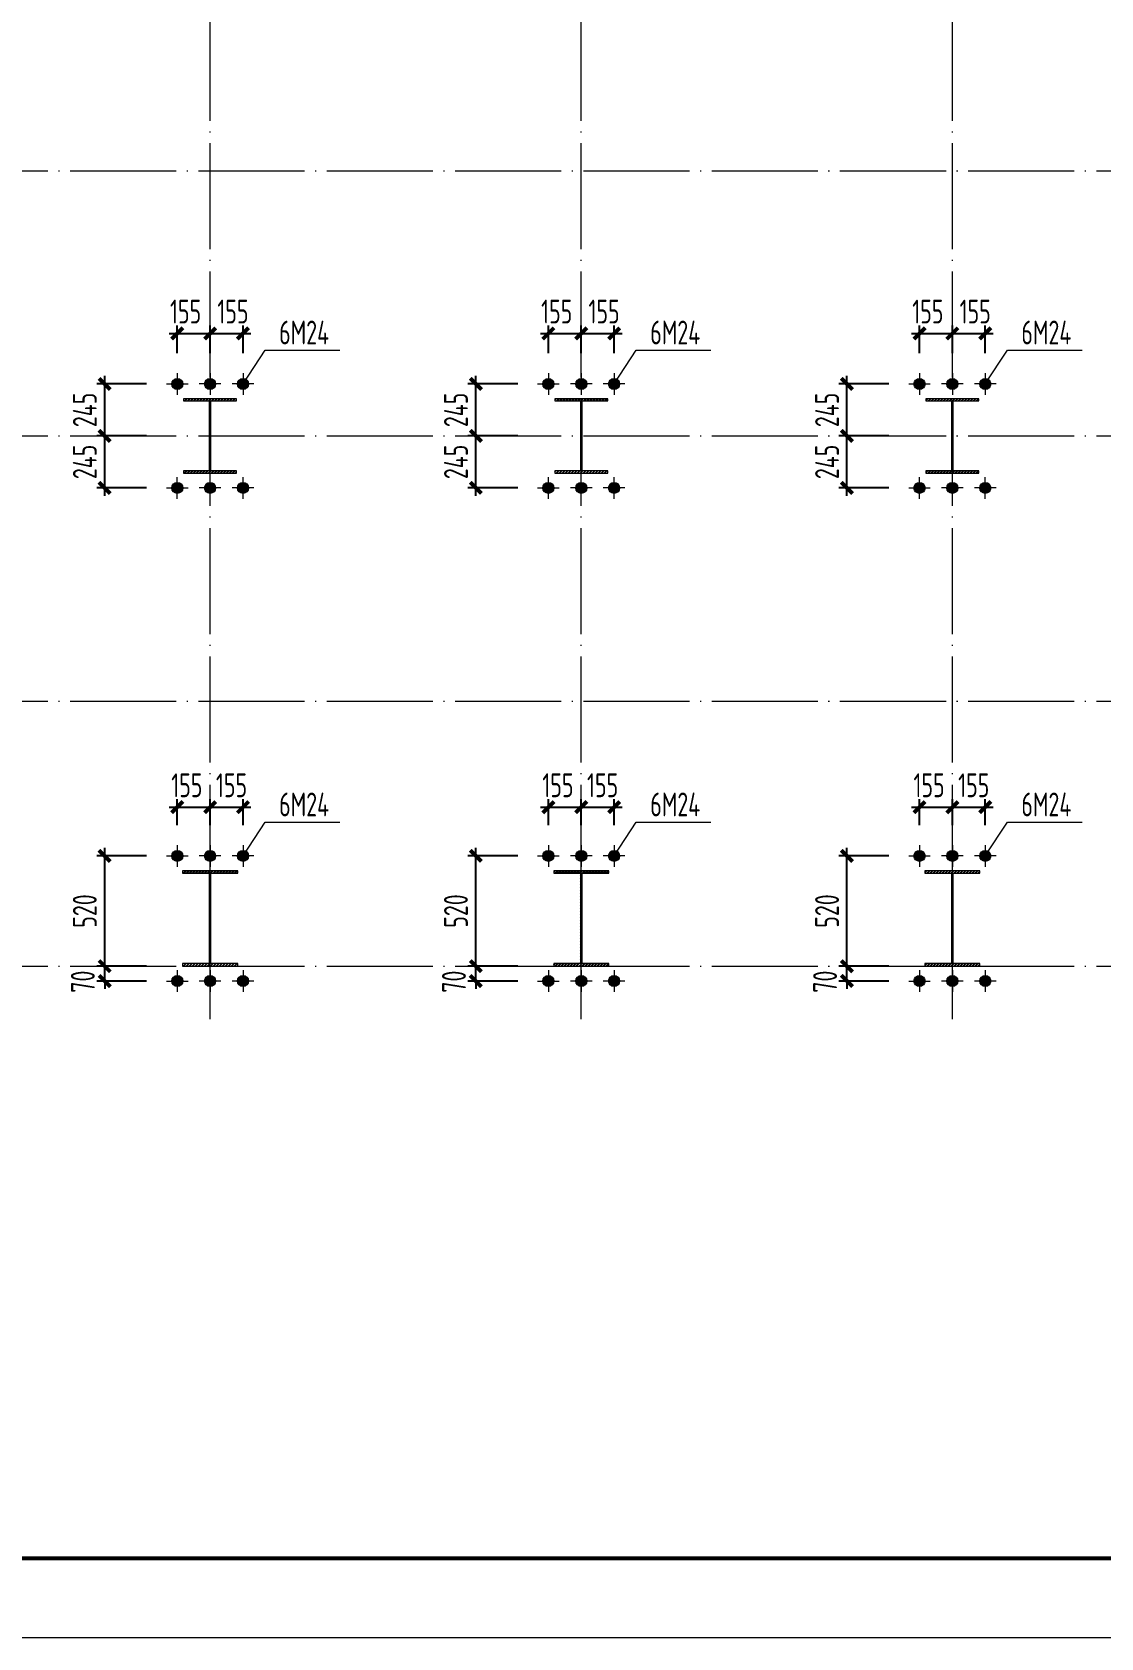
# Model space of a CAD drawing. Header units: millimetres. Extents: x 19781 to 898973, y -947928 to -267362.
# Drawn here: x 322608 to 342767, y -384690 to -354408 of the extents above; entities that cross this region are included whole.
import ezdxf
from ezdxf.enums import TextEntityAlignment as Align

# ---------------------------------------------------------------- set-up
doc = ezdxf.new("R2010")
doc.units = ezdxf.units.MM
doc.header["$LTSCALE"] = 100
doc.linetypes.add('CENTERX2', pattern=[101.599999, 63.5, -12.7, 12.7, -12.7])
doc.linetypes.add('DOTE', pattern=[2.42, 2, -0.2, 0.02, -0.2])
doc.layers.get('0').update_dxf_attribs({"lineweight": 18})
for name, color, linetype, lineweight in [('10', 7, 'Continuous', 18), ('11000', 4, 'Continuous', 18), ('BORDER', 7, 'Continuous', 18), ('DIM', 3, 'Continuous', 18), ('DOTE', 1, 'DOTE', 18), ('数字', 3, 'Continuous', 20), ('轴线', 1, 'CENTERX2', 13), ('钢柱', 4, 'Continuous', 20)]:
    doc.layers.add(name, color=color, linetype=linetype, lineweight=lineweight)
doc.styles.add('TSSD_REIN', font='tssdeng.shx', dxfattribs={"width": 0.7, "bigfont": 'hztxt.shx'})
doc.dimstyles.new('TSSD_100_100', dxfattribs={"dimtxt": 300, "dimasz": 100, "dimexe": 100, "dimexo": 250, "dimgap": 100, "dimtad": 1, "dimdec": 0, "dimzin": 0, "dimdsep": 46, "dimtxsty": 'TSSD_REIN', "dimblk": 'ARCHTICK', "dimcen": 0, "dimdle": 100, "dimclrt": 7, "dimadec": 0, "dimazin": 0, "dimtfac": 1, "dimtdec": 0, "dimtix": 1, "dimtmove": 2, "dimatfit": 3, "dimfxl": 1, "dimtolj": 1, "dimtzin": 0, "dimarcsym": 0})
pattern_1 = [(45, (0, 0), (-28.2842712, 28.2842712), []), (45, (0, 10), (-28.2842712, 28.2842712), [])]

# ---------------------------------------------------------------- blocks, each defined once
blk = doc.blocks.new('_ArchTick_0')
at = {"color": 0, "linetype": 'ByBlock'}
blk.add_lwpolyline([(-0.71, -0.71, 0.5, 0.5, 0), (0.71, 0.71, 0.5, 0.5, 0)], format="xyseb", dxfattribs=at)
blk = doc.blocks.new('*X281')
at = {"layer": 'DIM', "color": 0, "lineweight": -2, "ltscale": 100, "transparency": 16777216}
for p, q in [((325196, -369024), (326116, -369024)), ((325346, -369364), (325346, -368874)), ((325966, -369364), (325966, -368874))]:
    blk.add_line(p, q, dxfattribs=at)
at = {"layer": 'DIM', "color": 0, "lineweight": -2, "ltscale": 100, "transparency": 16777216, "xscale": 150, "yscale": 150, "zscale": 150, "rotation": 180}
blk.add_blockref('_ArchTick_0', (325346, -369024), dxfattribs=at)
at = {"layer": 'DIM', "color": 0, "lineweight": -2, "ltscale": 100, "transparency": 16777216, "xscale": 150, "yscale": 150, "zscale": 150}
blk.add_blockref('_ArchTick_0', (325966, -369024), dxfattribs=at)
at = {"layer": 'DIM', "color": 7, "ltscale": 100, "transparency": 16777216, "insert": (325526, -368611), "char_height": 450, "width": 2295, "attachment_point": 5, "style": 'TSSD_REIN'}
blk.add_mtext('155', dxfattribs=at)
blk = doc.blocks.new('_ARCHTICK')
at = {"color": 0, "linetype": 'ByBlock', "const_width": 0.5}
blk.add_lwpolyline([(-0.5, -0.5), (0.5, 0.5)], dxfattribs=at)
blk = doc.blocks.new('*X282')
at = {"layer": 'DIM', "color": 0, "lineweight": -2, "ltscale": 100, "transparency": 16777216}
for p, q in [((325816, -369024), (326736, -369024)), ((325966, -369364), (325966, -368874)), ((326586, -369364), (326586, -368874))]:
    blk.add_line(p, q, dxfattribs=at)
at = {"layer": 'DIM', "color": 0, "lineweight": -2, "ltscale": 100, "transparency": 16777216, "xscale": 150, "yscale": 150, "zscale": 150, "rotation": 180}
blk.add_blockref('_ArchTick_0', (325966, -369024), dxfattribs=at)
at = {"layer": 'DIM', "color": 0, "lineweight": -2, "ltscale": 100, "transparency": 16777216, "xscale": 150, "yscale": 150, "zscale": 150}
blk.add_blockref('_ArchTick_0', (326586, -369024), dxfattribs=at)
at = {"layer": 'DIM', "color": 7, "ltscale": 100, "transparency": 16777216, "insert": (326369, -368611), "char_height": 450, "width": 2295, "attachment_point": 5, "style": 'TSSD_REIN'}
blk.add_mtext('155', dxfattribs=at)
blk = doc.blocks.new('*X283')
at = {"layer": 'DIM', "color": 0, "lineweight": -2, "ltscale": 100, "transparency": 16777216}
for p, q in [((324767, -369943), (323827, -369943)), ((323977, -372173), (323977, -369793)), ((324767, -372023), (323827, -372023))]:
    blk.add_line(p, q, dxfattribs=at)
at = {"layer": 'DIM', "color": 0, "lineweight": -2, "ltscale": 100, "transparency": 16777216, "xscale": 150, "yscale": 150, "zscale": 150}
for p, rotation in [((323977, -369943), 90), ((323977, -372023), 270)]:
    blk.add_blockref('_ArchTick_0', p, dxfattribs=dict(at, rotation=rotation))
at = {"layer": 'DIM', "color": 7, "ltscale": 100, "transparency": 16777216, "insert": (323602, -370983), "char_height": 450, "width": 2430, "attachment_point": 5, "rotation": 90, "style": 'TSSD_REIN'}
blk.add_mtext('520', dxfattribs=at)
blk = doc.blocks.new('*X284')
at = {"layer": 'DIM', "color": 0, "lineweight": -2, "ltscale": 100, "transparency": 16777216}
for p, q in [((324767, -372023), (323827, -372023)), ((323977, -372023), (323977, -371873)), ((323977, -372303), (323977, -372023)), ((324767, -372303), (323827, -372303)), ((323977, -372303), (323977, -372453))]:
    blk.add_line(p, q, dxfattribs=at)
at = {"layer": 'DIM', "color": 0, "lineweight": -2, "ltscale": 100, "transparency": 16777216, "xscale": 150, "yscale": 150, "zscale": 150}
for p, rotation in [((323977, -372023), 270), ((323977, -372303), 90)]:
    blk.add_blockref('_ArchTick_0', p, dxfattribs=dict(at, rotation=rotation))
at = {"layer": 'DIM', "color": 7, "ltscale": 100, "transparency": 16777216, "insert": (323565, -372315), "char_height": 450, "width": 1530, "attachment_point": 5, "rotation": 90, "style": 'TSSD_REIN'}
blk.add_mtext('70', dxfattribs=at)
blk = doc.blocks.new('*X293')
at = {"layer": 'DIM', "color": 0, "lineweight": -2, "ltscale": 100, "transparency": 16777216}
for p, q in [((332196, -369024), (333116, -369024)), ((332346, -369364), (332346, -368874)), ((332966, -369364), (332966, -368874))]:
    blk.add_line(p, q, dxfattribs=at)
at = {"layer": 'DIM', "color": 0, "lineweight": -2, "ltscale": 100, "transparency": 16777216, "xscale": 150, "yscale": 150, "zscale": 150, "rotation": 180}
blk.add_blockref('_ArchTick_0', (332346, -369024), dxfattribs=at)
at = {"layer": 'DIM', "color": 0, "lineweight": -2, "ltscale": 100, "transparency": 16777216, "xscale": 150, "yscale": 150, "zscale": 150}
blk.add_blockref('_ArchTick_0', (332966, -369024), dxfattribs=at)
at = {"layer": 'DIM', "color": 7, "ltscale": 100, "transparency": 16777216, "insert": (332526, -368611), "char_height": 450, "width": 2295, "attachment_point": 5, "style": 'TSSD_REIN'}
blk.add_mtext('155', dxfattribs=at)
blk = doc.blocks.new('*X294')
at = {"layer": 'DIM', "color": 0, "lineweight": -2, "ltscale": 100, "transparency": 16777216}
for p, q in [((332816, -369024), (333736, -369024)), ((332966, -369364), (332966, -368874)), ((333586, -369364), (333586, -368874))]:
    blk.add_line(p, q, dxfattribs=at)
at = {"layer": 'DIM', "color": 0, "lineweight": -2, "ltscale": 100, "transparency": 16777216, "xscale": 150, "yscale": 150, "zscale": 150, "rotation": 180}
blk.add_blockref('_ArchTick_0', (332966, -369024), dxfattribs=at)
at = {"layer": 'DIM', "color": 0, "lineweight": -2, "ltscale": 100, "transparency": 16777216, "xscale": 150, "yscale": 150, "zscale": 150}
blk.add_blockref('_ArchTick_0', (333586, -369024), dxfattribs=at)
at = {"layer": 'DIM', "color": 7, "ltscale": 100, "transparency": 16777216, "insert": (333369, -368611), "char_height": 450, "width": 2295, "attachment_point": 5, "style": 'TSSD_REIN'}
blk.add_mtext('155', dxfattribs=at)
blk = doc.blocks.new('*X295')
at = {"layer": 'DIM', "color": 0, "lineweight": -2, "ltscale": 100, "transparency": 16777216}
for p, q in [((331767, -369943), (330827, -369943)), ((330977, -372173), (330977, -369793)), ((331767, -372023), (330827, -372023))]:
    blk.add_line(p, q, dxfattribs=at)
at = {"layer": 'DIM', "color": 0, "lineweight": -2, "ltscale": 100, "transparency": 16777216, "xscale": 150, "yscale": 150, "zscale": 150}
for p, rotation in [((330977, -369943), 90), ((330977, -372023), 270)]:
    blk.add_blockref('_ArchTick_0', p, dxfattribs=dict(at, rotation=rotation))
at = {"layer": 'DIM', "color": 7, "ltscale": 100, "transparency": 16777216, "insert": (330602, -370983), "char_height": 450, "width": 2430, "attachment_point": 5, "rotation": 90, "style": 'TSSD_REIN'}
blk.add_mtext('520', dxfattribs=at)
blk = doc.blocks.new('*X296')
at = {"layer": 'DIM', "color": 0, "lineweight": -2, "ltscale": 100, "transparency": 16777216}
for p, q in [((331767, -372023), (330827, -372023)), ((330977, -372023), (330977, -371873)), ((330977, -372303), (330977, -372023)), ((331767, -372303), (330827, -372303)), ((330977, -372303), (330977, -372453))]:
    blk.add_line(p, q, dxfattribs=at)
at = {"layer": 'DIM', "color": 0, "lineweight": -2, "ltscale": 100, "transparency": 16777216, "xscale": 150, "yscale": 150, "zscale": 150}
for p, rotation in [((330977, -372023), 270), ((330977, -372303), 90)]:
    blk.add_blockref('_ArchTick_0', p, dxfattribs=dict(at, rotation=rotation))
at = {"layer": 'DIM', "color": 7, "ltscale": 100, "transparency": 16777216, "insert": (330565, -372315), "char_height": 450, "width": 1530, "attachment_point": 5, "rotation": 90, "style": 'TSSD_REIN'}
blk.add_mtext('70', dxfattribs=at)
blk = doc.blocks.new('*X305')
at = {"layer": 'DIM', "color": 0, "lineweight": -2, "ltscale": 100, "transparency": 16777216}
for p, q in [((339196, -369024), (340116, -369024)), ((339346, -369364), (339346, -368874)), ((339966, -369364), (339966, -368874))]:
    blk.add_line(p, q, dxfattribs=at)
at = {"layer": 'DIM', "color": 0, "lineweight": -2, "ltscale": 100, "transparency": 16777216, "xscale": 150, "yscale": 150, "zscale": 150, "rotation": 180}
blk.add_blockref('_ArchTick_0', (339346, -369024), dxfattribs=at)
at = {"layer": 'DIM', "color": 0, "lineweight": -2, "ltscale": 100, "transparency": 16777216, "xscale": 150, "yscale": 150, "zscale": 150}
blk.add_blockref('_ArchTick_0', (339966, -369024), dxfattribs=at)
at = {"layer": 'DIM', "color": 7, "ltscale": 100, "transparency": 16777216, "insert": (339526, -368611), "char_height": 450, "width": 2295, "attachment_point": 5, "style": 'TSSD_REIN'}
blk.add_mtext('155', dxfattribs=at)
blk = doc.blocks.new('*X306')
at = {"layer": 'DIM', "color": 0, "lineweight": -2, "ltscale": 100, "transparency": 16777216}
for p, q in [((339816, -369024), (340736, -369024)), ((339966, -369364), (339966, -368874)), ((340586, -369364), (340586, -368874))]:
    blk.add_line(p, q, dxfattribs=at)
at = {"layer": 'DIM', "color": 0, "lineweight": -2, "ltscale": 100, "transparency": 16777216, "xscale": 150, "yscale": 150, "zscale": 150, "rotation": 180}
blk.add_blockref('_ArchTick_0', (339966, -369024), dxfattribs=at)
at = {"layer": 'DIM', "color": 0, "lineweight": -2, "ltscale": 100, "transparency": 16777216, "xscale": 150, "yscale": 150, "zscale": 150}
blk.add_blockref('_ArchTick_0', (340586, -369024), dxfattribs=at)
at = {"layer": 'DIM', "color": 7, "ltscale": 100, "transparency": 16777216, "insert": (340369, -368611), "char_height": 450, "width": 2295, "attachment_point": 5, "style": 'TSSD_REIN'}
blk.add_mtext('155', dxfattribs=at)
blk = doc.blocks.new('*X307')
at = {"layer": 'DIM', "color": 0, "lineweight": -2, "ltscale": 100, "transparency": 16777216}
for p, q in [((338767, -369943), (337827, -369943)), ((337977, -372173), (337977, -369793)), ((338767, -372023), (337827, -372023))]:
    blk.add_line(p, q, dxfattribs=at)
at = {"layer": 'DIM', "color": 0, "lineweight": -2, "ltscale": 100, "transparency": 16777216, "xscale": 150, "yscale": 150, "zscale": 150}
for p, rotation in [((337977, -369943), 90), ((337977, -372023), 270)]:
    blk.add_blockref('_ArchTick_0', p, dxfattribs=dict(at, rotation=rotation))
at = {"layer": 'DIM', "color": 7, "ltscale": 100, "transparency": 16777216, "insert": (337602, -370983), "char_height": 450, "width": 2430, "attachment_point": 5, "rotation": 90, "style": 'TSSD_REIN'}
blk.add_mtext('520', dxfattribs=at)
blk = doc.blocks.new('*X308')
at = {"layer": 'DIM', "color": 0, "lineweight": -2, "ltscale": 100, "transparency": 16777216}
for p, q in [((338767, -372023), (337827, -372023)), ((337977, -372023), (337977, -371873)), ((337977, -372303), (337977, -372023)), ((338767, -372303), (337827, -372303)), ((337977, -372303), (337977, -372453))]:
    blk.add_line(p, q, dxfattribs=at)
at = {"layer": 'DIM', "color": 0, "lineweight": -2, "ltscale": 100, "transparency": 16777216, "xscale": 150, "yscale": 150, "zscale": 150}
for p, rotation in [((337977, -372023), 270), ((337977, -372303), 90)]:
    blk.add_blockref('_ArchTick_0', p, dxfattribs=dict(at, rotation=rotation))
at = {"layer": 'DIM', "color": 7, "ltscale": 100, "transparency": 16777216, "insert": (337565, -372315), "char_height": 450, "width": 1530, "attachment_point": 5, "rotation": 90, "style": 'TSSD_REIN'}
blk.add_mtext('70', dxfattribs=at)
blk = doc.blocks.new('*X602')
at = {"layer": 'DIM', "color": 0, "lineweight": -2, "ltscale": 100, "transparency": 16777216}
for p, q in [((325346, -360464), (325346, -359941)), ((325966, -360464), (325966, -359941)), ((325196, -360091), (326116, -360091))]:
    blk.add_line(p, q, dxfattribs=at)
at = {"layer": 'DIM', "color": 0, "lineweight": -2, "ltscale": 100, "transparency": 16777216, "xscale": 150, "yscale": 150, "zscale": 150, "rotation": 180}
blk.add_blockref('_ArchTick_0', (325346, -360091), dxfattribs=at)
at = {"layer": 'DIM', "color": 0, "lineweight": -2, "ltscale": 100, "transparency": 16777216, "xscale": 150, "yscale": 150, "zscale": 150}
blk.add_blockref('_ArchTick_0', (325966, -360091), dxfattribs=at)
at = {"layer": 'DIM', "color": 7, "ltscale": 100, "transparency": 16777216, "insert": (325503, -359678), "char_height": 450, "width": 2295, "attachment_point": 5, "style": 'TSSD_REIN'}
blk.add_mtext('155', dxfattribs=at)
blk = doc.blocks.new('*X603')
at = {"layer": 'DIM', "color": 0, "lineweight": -2, "ltscale": 100, "transparency": 16777216}
for p, q in [((325966, -360464), (325966, -359941)), ((326586, -360464), (326586, -359941)), ((325816, -360091), (326736, -360091))]:
    blk.add_line(p, q, dxfattribs=at)
at = {"layer": 'DIM', "color": 0, "lineweight": -2, "ltscale": 100, "transparency": 16777216, "xscale": 150, "yscale": 150, "zscale": 150, "rotation": 180}
blk.add_blockref('_ArchTick_0', (325966, -360091), dxfattribs=at)
at = {"layer": 'DIM', "color": 0, "lineweight": -2, "ltscale": 100, "transparency": 16777216, "xscale": 150, "yscale": 150, "zscale": 150}
blk.add_blockref('_ArchTick_0', (326586, -360091), dxfattribs=at)
at = {"layer": 'DIM', "color": 7, "ltscale": 100, "transparency": 16777216, "insert": (326396, -359678), "char_height": 450, "width": 2295, "attachment_point": 5, "style": 'TSSD_REIN'}
blk.add_mtext('155', dxfattribs=at)
blk = doc.blocks.new('*X604')
at = {"layer": 'DIM', "color": 0, "lineweight": -2, "ltscale": 100, "transparency": 16777216}
for p, q in [((323977, -363153), (323977, -361873)), ((324767, -362023), (323827, -362023)), ((324767, -363003), (323827, -363003))]:
    blk.add_line(p, q, dxfattribs=at)
at = {"layer": 'DIM', "color": 0, "lineweight": -2, "ltscale": 100, "transparency": 16777216, "xscale": 150, "yscale": 150, "zscale": 150}
for p, rotation in [((323977, -362023), 90), ((323977, -363003), 270)]:
    blk.add_blockref('_ArchTick_0', p, dxfattribs=dict(at, rotation=rotation))
at = {"layer": 'DIM', "color": 7, "ltscale": 100, "transparency": 16777216, "insert": (323602, -362513), "char_height": 450, "width": 2430, "attachment_point": 5, "rotation": 90, "style": 'TSSD_REIN'}
blk.add_mtext('245', dxfattribs=at)
blk = doc.blocks.new('*X605')
at = {"layer": 'DIM', "color": 0, "lineweight": -2, "ltscale": 100, "transparency": 16777216}
for p, q in [((323977, -362173), (323977, -360893)), ((324767, -361043), (323827, -361043)), ((324767, -362023), (323827, -362023))]:
    blk.add_line(p, q, dxfattribs=at)
at = {"layer": 'DIM', "color": 0, "lineweight": -2, "ltscale": 100, "transparency": 16777216, "xscale": 150, "yscale": 150, "zscale": 150}
for p, rotation in [((323977, -361043), 90), ((323977, -362023), 270)]:
    blk.add_blockref('_ArchTick_0', p, dxfattribs=dict(at, rotation=rotation))
at = {"layer": 'DIM', "color": 7, "ltscale": 100, "transparency": 16777216, "insert": (323602, -361533), "char_height": 450, "width": 2430, "attachment_point": 5, "rotation": 90, "style": 'TSSD_REIN'}
blk.add_mtext('245', dxfattribs=at)
blk = doc.blocks.new('*X610')
at = {"layer": 'DIM', "color": 0, "lineweight": -2, "ltscale": 100, "transparency": 16777216}
for p, q in [((332346, -360464), (332346, -359941)), ((332966, -360464), (332966, -359941)), ((332196, -360091), (333116, -360091))]:
    blk.add_line(p, q, dxfattribs=at)
at = {"layer": 'DIM', "color": 0, "lineweight": -2, "ltscale": 100, "transparency": 16777216, "xscale": 150, "yscale": 150, "zscale": 150, "rotation": 180}
blk.add_blockref('_ArchTick_0', (332346, -360091), dxfattribs=at)
at = {"layer": 'DIM', "color": 0, "lineweight": -2, "ltscale": 100, "transparency": 16777216, "xscale": 150, "yscale": 150, "zscale": 150}
blk.add_blockref('_ArchTick_0', (332966, -360091), dxfattribs=at)
at = {"layer": 'DIM', "color": 7, "ltscale": 100, "transparency": 16777216, "insert": (332503, -359678), "char_height": 450, "width": 2295, "attachment_point": 5, "style": 'TSSD_REIN'}
blk.add_mtext('155', dxfattribs=at)
blk = doc.blocks.new('*X611')
at = {"layer": 'DIM', "color": 0, "lineweight": -2, "ltscale": 100, "transparency": 16777216}
for p, q in [((332966, -360464), (332966, -359941)), ((333586, -360464), (333586, -359941)), ((332816, -360091), (333736, -360091))]:
    blk.add_line(p, q, dxfattribs=at)
at = {"layer": 'DIM', "color": 0, "lineweight": -2, "ltscale": 100, "transparency": 16777216, "xscale": 150, "yscale": 150, "zscale": 150, "rotation": 180}
blk.add_blockref('_ArchTick_0', (332966, -360091), dxfattribs=at)
at = {"layer": 'DIM', "color": 0, "lineweight": -2, "ltscale": 100, "transparency": 16777216, "xscale": 150, "yscale": 150, "zscale": 150}
blk.add_blockref('_ArchTick_0', (333586, -360091), dxfattribs=at)
at = {"layer": 'DIM', "color": 7, "ltscale": 100, "transparency": 16777216, "insert": (333396, -359678), "char_height": 450, "width": 2295, "attachment_point": 5, "style": 'TSSD_REIN'}
blk.add_mtext('155', dxfattribs=at)
blk = doc.blocks.new('*X612')
at = {"layer": 'DIM', "color": 0, "lineweight": -2, "ltscale": 100, "transparency": 16777216}
for p, q in [((330977, -363153), (330977, -361873)), ((331767, -362023), (330827, -362023)), ((331767, -363003), (330827, -363003))]:
    blk.add_line(p, q, dxfattribs=at)
at = {"layer": 'DIM', "color": 0, "lineweight": -2, "ltscale": 100, "transparency": 16777216, "xscale": 150, "yscale": 150, "zscale": 150}
for p, rotation in [((330977, -362023), 90), ((330977, -363003), 270)]:
    blk.add_blockref('_ArchTick_0', p, dxfattribs=dict(at, rotation=rotation))
at = {"layer": 'DIM', "color": 7, "ltscale": 100, "transparency": 16777216, "insert": (330602, -362513), "char_height": 450, "width": 2430, "attachment_point": 5, "rotation": 90, "style": 'TSSD_REIN'}
blk.add_mtext('245', dxfattribs=at)
blk = doc.blocks.new('*X613')
at = {"layer": 'DIM', "color": 0, "lineweight": -2, "ltscale": 100, "transparency": 16777216}
for p, q in [((330977, -362173), (330977, -360893)), ((331767, -361043), (330827, -361043)), ((331767, -362023), (330827, -362023))]:
    blk.add_line(p, q, dxfattribs=at)
at = {"layer": 'DIM', "color": 0, "lineweight": -2, "ltscale": 100, "transparency": 16777216, "xscale": 150, "yscale": 150, "zscale": 150}
for p, rotation in [((330977, -361043), 90), ((330977, -362023), 270)]:
    blk.add_blockref('_ArchTick_0', p, dxfattribs=dict(at, rotation=rotation))
at = {"layer": 'DIM', "color": 7, "ltscale": 100, "transparency": 16777216, "insert": (330602, -361533), "char_height": 450, "width": 2430, "attachment_point": 5, "rotation": 90, "style": 'TSSD_REIN'}
blk.add_mtext('245', dxfattribs=at)
blk = doc.blocks.new('*X618')
at = {"layer": 'DIM', "color": 0, "lineweight": -2, "ltscale": 100, "transparency": 16777216}
for p, q in [((339346, -360464), (339346, -359941)), ((339966, -360464), (339966, -359941)), ((339196, -360091), (340116, -360091))]:
    blk.add_line(p, q, dxfattribs=at)
at = {"layer": 'DIM', "color": 0, "lineweight": -2, "ltscale": 100, "transparency": 16777216, "xscale": 150, "yscale": 150, "zscale": 150, "rotation": 180}
blk.add_blockref('_ArchTick_0', (339346, -360091), dxfattribs=at)
at = {"layer": 'DIM', "color": 0, "lineweight": -2, "ltscale": 100, "transparency": 16777216, "xscale": 150, "yscale": 150, "zscale": 150}
blk.add_blockref('_ArchTick_0', (339966, -360091), dxfattribs=at)
at = {"layer": 'DIM', "color": 7, "ltscale": 100, "transparency": 16777216, "insert": (339503, -359678), "char_height": 450, "width": 2295, "attachment_point": 5, "style": 'TSSD_REIN'}
blk.add_mtext('155', dxfattribs=at)
blk = doc.blocks.new('*X619')
at = {"layer": 'DIM', "color": 0, "lineweight": -2, "ltscale": 100, "transparency": 16777216}
for p, q in [((339966, -360464), (339966, -359941)), ((340586, -360464), (340586, -359941)), ((339816, -360091), (340736, -360091))]:
    blk.add_line(p, q, dxfattribs=at)
at = {"layer": 'DIM', "color": 0, "lineweight": -2, "ltscale": 100, "transparency": 16777216, "xscale": 150, "yscale": 150, "zscale": 150, "rotation": 180}
blk.add_blockref('_ArchTick_0', (339966, -360091), dxfattribs=at)
at = {"layer": 'DIM', "color": 0, "lineweight": -2, "ltscale": 100, "transparency": 16777216, "xscale": 150, "yscale": 150, "zscale": 150}
blk.add_blockref('_ArchTick_0', (340586, -360091), dxfattribs=at)
at = {"layer": 'DIM', "color": 7, "ltscale": 100, "transparency": 16777216, "insert": (340396, -359678), "char_height": 450, "width": 2295, "attachment_point": 5, "style": 'TSSD_REIN'}
blk.add_mtext('155', dxfattribs=at)
blk = doc.blocks.new('*X620')
at = {"layer": 'DIM', "color": 0, "lineweight": -2, "ltscale": 100, "transparency": 16777216}
for p, q in [((337977, -363153), (337977, -361873)), ((338767, -362023), (337827, -362023)), ((338767, -363003), (337827, -363003))]:
    blk.add_line(p, q, dxfattribs=at)
at = {"layer": 'DIM', "color": 0, "lineweight": -2, "ltscale": 100, "transparency": 16777216, "xscale": 150, "yscale": 150, "zscale": 150}
for p, rotation in [((337977, -362023), 90), ((337977, -363003), 270)]:
    blk.add_blockref('_ArchTick_0', p, dxfattribs=dict(at, rotation=rotation))
at = {"layer": 'DIM', "color": 7, "ltscale": 100, "transparency": 16777216, "insert": (337602, -362513), "char_height": 450, "width": 2430, "attachment_point": 5, "rotation": 90, "style": 'TSSD_REIN'}
blk.add_mtext('245', dxfattribs=at)
blk = doc.blocks.new('*X621')
at = {"layer": 'DIM', "color": 0, "lineweight": -2, "ltscale": 100, "transparency": 16777216}
for p, q in [((337977, -362173), (337977, -360893)), ((338767, -361043), (337827, -361043)), ((338767, -362023), (337827, -362023))]:
    blk.add_line(p, q, dxfattribs=at)
at = {"layer": 'DIM', "color": 0, "lineweight": -2, "ltscale": 100, "transparency": 16777216, "xscale": 150, "yscale": 150, "zscale": 150}
for p, rotation in [((337977, -361043), 90), ((337977, -362023), 270)]:
    blk.add_blockref('_ArchTick_0', p, dxfattribs=dict(at, rotation=rotation))
at = {"layer": 'DIM', "color": 7, "ltscale": 100, "transparency": 16777216, "insert": (337602, -361533), "char_height": 450, "width": 2430, "attachment_point": 5, "rotation": 90, "style": 'TSSD_REIN'}
blk.add_mtext('245', dxfattribs=at)

msp = doc.modelspace()

# ---------------------------------------------------------------- hatches: boundary and pattern name
h = msp.add_hatch(color=256)
edge = h.paths.add_edge_path(flags=0)
edge.add_arc((325346, -361043), 104, 0, 360)
h = msp.add_hatch(color=256)
edge = h.paths.add_edge_path(flags=0)
edge.add_arc((325966, -361043), 104, 0, 360)
h = msp.add_hatch(color=256)
edge = h.paths.add_edge_path(flags=0)
edge.add_arc((326586, -361043), 104, 0, 360)
h = msp.add_hatch(color=256)
edge = h.paths.add_edge_path(flags=0)
edge.add_arc((332346, -361043), 104, 0, 360)
h = msp.add_hatch(color=256)
edge = h.paths.add_edge_path(flags=0)
edge.add_arc((332966, -361043), 104, 0, 360)
h = msp.add_hatch(color=256)
edge = h.paths.add_edge_path(flags=0)
edge.add_arc((333586, -361043), 104, 0, 360)
h = msp.add_hatch(color=256)
edge = h.paths.add_edge_path(flags=0)
edge.add_arc((339346, -361043), 104, 0, 360)
h = msp.add_hatch(color=256)
edge = h.paths.add_edge_path(flags=0)
edge.add_arc((339966, -361043), 104, 0, 360)
h = msp.add_hatch(color=256)
edge = h.paths.add_edge_path(flags=0)
edge.add_arc((340586, -361043), 104, 0, 360)
h = msp.add_hatch(color=256)
edge = h.paths.add_edge_path(flags=0)
edge.add_arc((325346, -363003), 104, 0, 360)
h = msp.add_hatch(color=256)
edge = h.paths.add_edge_path(flags=0)
edge.add_arc((325966, -363003), 104, 0, 360)
h = msp.add_hatch(color=256)
edge = h.paths.add_edge_path(flags=0)
edge.add_arc((326586, -363003), 104, 0, 360)
h = msp.add_hatch(color=256)
edge = h.paths.add_edge_path(flags=0)
edge.add_arc((332346, -363003), 104, 0, 360)
h = msp.add_hatch(color=256)
edge = h.paths.add_edge_path(flags=0)
edge.add_arc((332966, -363003), 104, 0, 360)
h = msp.add_hatch(color=256)
edge = h.paths.add_edge_path(flags=0)
edge.add_arc((333586, -363003), 104, 0, 360)
h = msp.add_hatch(color=256)
edge = h.paths.add_edge_path(flags=0)
edge.add_arc((339346, -363003), 104, 0, 360)
h = msp.add_hatch(color=256)
edge = h.paths.add_edge_path(flags=0)
edge.add_arc((339966, -363003), 104, 0, 360)
h = msp.add_hatch(color=256)
edge = h.paths.add_edge_path(flags=0)
edge.add_arc((340586, -363003), 104, 0, 360)
h = msp.add_hatch(color=256)
edge = h.paths.add_edge_path(flags=0)
edge.add_arc((325346, -369943), 104, 0, 360)
h = msp.add_hatch(color=256)
edge = h.paths.add_edge_path(flags=0)
edge.add_arc((325966, -369943), 104, 0, 360)
h = msp.add_hatch(color=256)
edge = h.paths.add_edge_path(flags=0)
edge.add_arc((326586, -369943), 104, 0, 360)
h = msp.add_hatch(color=256)
edge = h.paths.add_edge_path(flags=0)
edge.add_arc((332346, -369943), 104, 0, 360)
h = msp.add_hatch(color=256)
edge = h.paths.add_edge_path(flags=0)
edge.add_arc((332966, -369943), 104, 0, 360)
h = msp.add_hatch(color=256)
edge = h.paths.add_edge_path(flags=0)
edge.add_arc((333586, -369943), 104, 0, 360)
h = msp.add_hatch(color=256)
edge = h.paths.add_edge_path(flags=0)
edge.add_arc((339346, -369943), 104, 0, 360)
h = msp.add_hatch(color=256)
edge = h.paths.add_edge_path(flags=0)
edge.add_arc((339966, -369943), 104, 0, 360)
h = msp.add_hatch(color=256)
edge = h.paths.add_edge_path(flags=0)
edge.add_arc((340586, -369943), 104, 0, 360)
h = msp.add_hatch(color=256)
edge = h.paths.add_edge_path(flags=0)
edge.add_arc((325346, -372303), 104, 0, 360)
h = msp.add_hatch(color=256)
edge = h.paths.add_edge_path(flags=0)
edge.add_arc((325966, -372303), 104, 0, 360)
h = msp.add_hatch(color=256)
edge = h.paths.add_edge_path(flags=0)
edge.add_arc((326586, -372303), 104, 0, 360)
h = msp.add_hatch(color=256)
edge = h.paths.add_edge_path(flags=0)
edge.add_arc((332346, -372303), 104, 0, 360)
h = msp.add_hatch(color=256)
edge = h.paths.add_edge_path(flags=0)
edge.add_arc((332966, -372303), 104, 0, 360)
h = msp.add_hatch(color=256)
edge = h.paths.add_edge_path(flags=0)
edge.add_arc((333586, -372303), 104, 0, 360)
h = msp.add_hatch(color=256)
edge = h.paths.add_edge_path(flags=0)
edge.add_arc((339346, -372303), 104, 0, 360)
h = msp.add_hatch(color=256)
edge = h.paths.add_edge_path(flags=0)
edge.add_arc((339966, -372303), 104, 0, 360)
h = msp.add_hatch(color=256)
edge = h.paths.add_edge_path(flags=0)
edge.add_arc((340586, -372303), 104, 0, 360)
at = {"layer": '10', "ltscale": 100}
h = msp.add_hatch(dxfattribs=at)
h.set_pattern_fill('金属', color=256, style=0, pattern_type=0)
h.set_pattern_definition(pattern_1)
h.paths.add_polyline_path([(325982, -361363), (326466, -361363), (326466, -361323), (325466, -361323), (325466, -361363), (325950, -361363), (325950, -362683), (325466, -362683), (325466, -362723), (326466, -362723), (326466, -362683), (325982, -362683)], flags=0)
h = msp.add_hatch(dxfattribs=at)
h.set_pattern_fill('金属', color=256, style=0, pattern_type=0)
h.set_pattern_definition(pattern_1)
h.paths.add_polyline_path([(332982, -361363), (333466, -361363), (333466, -361323), (332466, -361323), (332466, -361363), (332950, -361363), (332950, -362683), (332466, -362683), (332466, -362723), (333466, -362723), (333466, -362683), (332982, -362683)], flags=0)
h = msp.add_hatch(dxfattribs=at)
h.set_pattern_fill('金属', color=256, style=0, pattern_type=0)
h.set_pattern_definition(pattern_1)
h.paths.add_polyline_path([(339982, -361363), (340466, -361363), (340466, -361323), (339466, -361323), (339466, -361363), (339950, -361363), (339950, -362683), (339466, -362683), (339466, -362723), (340466, -362723), (340466, -362683), (339982, -362683)], flags=0)
h = msp.add_hatch(dxfattribs=at)
h.set_pattern_fill('金属', color=256, style=0, pattern_type=0)
h.set_pattern_definition(pattern_1)
h.paths.add_polyline_path([(325982, -370271), (326486, -370271), (326486, -370223), (325446, -370223), (325446, -370271), (325950, -370271), (325950, -371975), (325446, -371975), (325446, -372023), (326486, -372023), (326486, -371975), (325982, -371975)], flags=0)
h = msp.add_hatch(dxfattribs=at)
h.set_pattern_fill('金属', color=256, style=0, pattern_type=0)
h.set_pattern_definition(pattern_1)
h.paths.add_polyline_path([(332982, -370271), (333486, -370271), (333486, -370223), (332446, -370223), (332446, -370271), (332950, -370271), (332950, -371975), (332446, -371975), (332446, -372023), (333486, -372023), (333486, -371975), (332982, -371975)], flags=0)
h = msp.add_hatch(dxfattribs=at)
h.set_pattern_fill('金属', color=256, style=0, pattern_type=0)
h.set_pattern_definition(pattern_1)
h.paths.add_polyline_path([(339982, -370271), (340486, -370271), (340486, -370223), (339446, -370223), (339446, -370271), (339950, -370271), (339950, -371975), (339446, -371975), (339446, -372023), (340486, -372023), (340486, -371975), (339982, -371975)], flags=0)

# ---------------------------------------------------------------- linework, layer by layer
at = {"layer": '11000'}
for centre in [(325346, -361043), (325966, -361043), (326586, -361043), (332346, -361043), (332966, -361043), (333586, -361043), (339346, -361043), (339966, -361043), (340586, -361043), (325346, -363003), (325966, -363003), (326586, -363003), (332346, -363003), (332966, -363003), (333586, -363003), (339346, -363003), (339966, -363003), (340586, -363003), (325346, -369943), (325966, -369943), (326586, -369943), (332346, -369943), (332966, -369943), (333586, -369943), (339346, -369943), (339966, -369943), (340586, -369943), (325346, -372303), (325966, -372303), (326586, -372303), (332346, -372303), (332966, -372303), (333586, -372303), (339346, -372303), (339966, -372303), (340586, -372303)]:
    msp.add_circle(centre, 104, dxfattribs=at)
at = {"layer": 'BORDER'}
msp.add_lwpolyline([(292042.79, -384690.47), (292042.79, -321690.47), (425692.79, -321690.47), (425692.79, -384690.47)], close=True, dxfattribs=at)
msp.add_lwpolyline([(295792.79, -383190.47, 75, 75, 0), (295792.79, -323190.47, 75, 75, 0), (424192.79, -323190.47, 75, 75, 0), (424192.79, -383190.47, 75, 75, 0)], format="xyseb", close=True, dxfattribs=at)
at = {"layer": 'DOTE', "linetype": 'DOTE', "ltscale": 10}
for p, q in [((325966, -373023), (325966, -331023)), ((332966, -373023), (332966, -331023)), ((339966, -373023), (339966, -331023)), ((303966, -357023), (403966, -357023)), ((303966, -362023), (403966, -362023)), ((303966, -367023), (403966, -367023)), ((303966, -372023), (403966, -372023))]:
    msp.add_line(p, q, dxfattribs=at)
at = {"layer": '数字', "ltscale": 100}
for p, q in [((326586, -361043), (327004.43, -360404.58)), ((327004.43, -360404.58), (328411.49, -360404.58)), ((333586, -361043), (334004.43, -360404.58)), ((334004.43, -360404.58), (335411.49, -360404.58)), ((340586, -361043), (341004.43, -360404.58)), ((341004.43, -360404.58), (342411.49, -360404.58)), ((326586, -369943), (327004.43, -369304.58)), ((327004.43, -369304.58), (328411.49, -369304.58)), ((333586, -369943), (334004.43, -369304.58)), ((334004.43, -369304.58), (335411.49, -369304.58)), ((340586, -369943), (341004.43, -369304.58)), ((341004.43, -369304.58), (342411.49, -369304.58))]:
    msp.add_line(p, q, dxfattribs=at)
at = {"layer": '轴线'}
for p, q in [((325346, -360839), (325346, -361247)), ((325966, -360839), (325966, -361247)), ((326586, -360839), (326586, -361247)), ((332346, -360839), (332346, -361247)), ((332966, -360839), (332966, -361247)), ((333586, -360839), (333586, -361247)), ((339346, -360839), (339346, -361247)), ((339966, -360839), (339966, -361247)), ((340586, -360839), (340586, -361247)), ((325142, -361043), (325550, -361043)), ((326170, -361043), (325762, -361043)), ((326790, -361043), (326382, -361043)), ((332142, -361043), (332550, -361043)), ((333170, -361043), (332762, -361043)), ((333790, -361043), (333382, -361043)), ((339142, -361043), (339550, -361043)), ((340170, -361043), (339762, -361043)), ((340790, -361043), (340382, -361043)), ((325142, -363003), (325550, -363003)), ((325346, -363207), (325346, -362799)), ((326170, -363003), (325762, -363003)), ((325966, -363207), (325966, -362799)), ((326790, -363003), (326382, -363003)), ((326586, -363207), (326586, -362799)), ((332142, -363003), (332550, -363003)), ((332346, -363207), (332346, -362799)), ((333170, -363003), (332762, -363003)), ((332966, -363207), (332966, -362799)), ((333790, -363003), (333382, -363003)), ((333586, -363207), (333586, -362799)), ((339142, -363003), (339550, -363003)), ((339346, -363207), (339346, -362799)), ((340170, -363003), (339762, -363003)), ((339966, -363207), (339966, -362799)), ((340790, -363003), (340382, -363003)), ((340586, -363207), (340586, -362799)), ((325346, -369739), (325346, -370147)), ((325966, -369739), (325966, -370147)), ((326586, -369739), (326586, -370147)), ((332346, -369739), (332346, -370147)), ((332966, -369739), (332966, -370147)), ((333586, -369739), (333586, -370147)), ((339346, -369739), (339346, -370147)), ((339966, -369739), (339966, -370147)), ((340586, -369739), (340586, -370147)), ((325142, -369943), (325550, -369943)), ((326170, -369943), (325762, -369943)), ((326790, -369943), (326382, -369943)), ((332142, -369943), (332550, -369943)), ((333170, -369943), (332762, -369943)), ((333790, -369943), (333382, -369943)), ((339142, -369943), (339550, -369943)), ((340170, -369943), (339762, -369943)), ((340790, -369943), (340382, -369943)), ((325346, -372099), (325346, -372507)), ((325966, -372099), (325966, -372507)), ((326586, -372099), (326586, -372507)), ((332346, -372099), (332346, -372507)), ((332966, -372099), (332966, -372507)), ((333586, -372099), (333586, -372507)), ((339346, -372099), (339346, -372507)), ((339966, -372099), (339966, -372507)), ((340586, -372099), (340586, -372507)), ((325142, -372303), (325550, -372303)), ((326170, -372303), (325762, -372303)), ((326790, -372303), (326382, -372303)), ((332142, -372303), (332550, -372303)), ((333170, -372303), (332762, -372303)), ((333790, -372303), (333382, -372303)), ((339142, -372303), (339550, -372303)), ((340170, -372303), (339762, -372303)), ((340790, -372303), (340382, -372303))]:
    msp.add_line(p, q, dxfattribs=at)
at = {"layer": '钢柱', "ltscale": 100}
for points in [[(325982, -361363), (326466, -361363), (326466, -361323), (325466, -361323), (325466, -361363), (325950, -361363), (325950, -362683), (325466, -362683), (325466, -362723), (326466, -362723), (326466, -362683), (325982, -362683)], [(332982, -361363), (333466, -361363), (333466, -361323), (332466, -361323), (332466, -361363), (332950, -361363), (332950, -362683), (332466, -362683), (332466, -362723), (333466, -362723), (333466, -362683), (332982, -362683)], [(339982, -361363), (340466, -361363), (340466, -361323), (339466, -361323), (339466, -361363), (339950, -361363), (339950, -362683), (339466, -362683), (339466, -362723), (340466, -362723), (340466, -362683), (339982, -362683)], [(325982, -370271), (326486, -370271), (326486, -370223), (325446, -370223), (325446, -370271), (325950, -370271), (325950, -371975), (325446, -371975), (325446, -372023), (326486, -372023), (326486, -371975), (325982, -371975)], [(332982, -370271), (333486, -370271), (333486, -370223), (332446, -370223), (332446, -370271), (332950, -370271), (332950, -371975), (332446, -371975), (332446, -372023), (333486, -372023), (333486, -371975), (332982, -371975)], [(339982, -370271), (340486, -370271), (340486, -370223), (339446, -370223), (339446, -370271), (339950, -370271), (339950, -371975), (339446, -371975), (339446, -372023), (340486, -372023), (340486, -371975), (339982, -371975)]]:
    msp.add_lwpolyline(points, close=True, dxfattribs=at)

# ---------------------------------------------------------------- texts
at = {"layer": '数字', "ltscale": 100, "style": 'TSSD_REIN', "width": 0.7}
for p in [(327738.36, -360072.88), (334738.36, -360072.88), (341738.36, -360072.88), (327738.36, -368972.88), (334738.36, -368972.88), (341738.36, -368972.88)]:
    msp.add_text('6M24', height=450, dxfattribs=at).set_placement(p, align=Align.MIDDLE_CENTER)

# ---------------------------------------------------------------- dimensions: what is measured, and where the dimension line sits
at = {"layer": 'DIM', "ltscale": 100}
for base, p1, p2, angle, text, picture, middle in [((325966, -360090.85), (325346, -360839), (325966, -360839), 0, '155', '*X602', (325502.64, -359678.35)), ((326586, -360090.85), (325966, -360839), (326586, -360839), 0, '155', '*X603', (326396.37, -359678.35)), ((332966, -360090.85), (332346, -360839), (332966, -360839), 0, '155', '*X610', (332502.64, -359678.35)), ((333586, -360090.85), (332966, -360839), (333586, -360839), 0, '155', '*X611', (333396.37, -359678.35)), ((339966, -360090.85), (339346, -360839), (339966, -360839), 0, '155', '*X618', (339502.64, -359678.35)), ((340586, -360090.85), (339966, -360839), (340586, -360839), 0, '155', '*X619', (340396.37, -359678.35)), ((325966, -369023.52), (325346, -369739), (325966, -369739), 0, '155', '*X281', (325525.64, -368611.02)), ((326586, -369023.52), (325966, -369739), (326586, -369739), 0, '155', '*X282', (326369.37, -368611.02)), ((332966, -369023.52), (332346, -369739), (332966, -369739), 0, '155', '*X293', (332525.64, -368611.02)), ((333586, -369023.52), (332966, -369739), (333586, -369739), 0, '155', '*X294', (333369.37, -368611.02)), ((339966, -369023.52), (339346, -369739), (339966, -369739), 0, '155', '*X305', (339525.64, -368611.02)), ((340586, -369023.52), (339966, -369739), (340586, -369739), 0, '155', '*X306', (340369.37, -368611.02)), ((323977.18, -372023), (325142, -372303), (325142, -372023), 90, '70', '*X284', (323564.68, -372315)), ((330977.18, -372023), (332142, -372303), (332142, -372023), 90, '70', '*X296', (330564.68, -372315)), ((337977.18, -372023), (339142, -372303), (339142, -372023), 90, '70', '*X308', (337564.68, -372315))]:
    dim = msp.add_linear_dim(base=base, p1=p1, p2=p2, angle=angle, text=text, dimstyle='TSSD_100_100', override={"dimscale": 1.5, "dimsah": 1}, dxfattribs=at)
    dim.commit()
    dim.dimension.update_dxf_attribs({"geometry": picture, "text_midpoint": middle, "dimtype": 160})
for base, p1, p2, text, picture, middle in [((323977.18, -361043), (325142, -362023), (325142, -361043), '245', '*X605', (323602.18, -361533)), ((330977.18, -361043), (332142, -362023), (332142, -361043), '245', '*X613', (330602.18, -361533)), ((337977.18, -361043), (339142, -362023), (339142, -361043), '245', '*X621', (337602.18, -361533)), ((323977.18, -362023), (325142, -363003), (325142, -362023), '245', '*X604', (323602.18, -362513)), ((330977.18, -362023), (332142, -363003), (332142, -362023), '245', '*X612', (330602.18, -362513)), ((337977.18, -362023), (339142, -363003), (339142, -362023), '245', '*X620', (337602.18, -362513)), ((323977.18, -369943), (325142, -372023), (325142, -369943), '520', '*X283', (323602.18, -370983)), ((330977.18, -369943), (332142, -372023), (332142, -369943), '520', '*X295', (330602.18, -370983)), ((337977.18, -369943), (339142, -372023), (339142, -369943), '520', '*X307', (337602.18, -370983))]:
    dim = msp.add_linear_dim(base=base, p1=p1, p2=p2, angle=90, text=text, dimstyle='TSSD_100_100', override={"dimscale": 1.5, "dimsah": 1}, dxfattribs=at)
    dim.commit()
    dim.dimension.update_dxf_attribs({"geometry": picture, "text_midpoint": middle})

doc.saveas('drawing.dxf')
